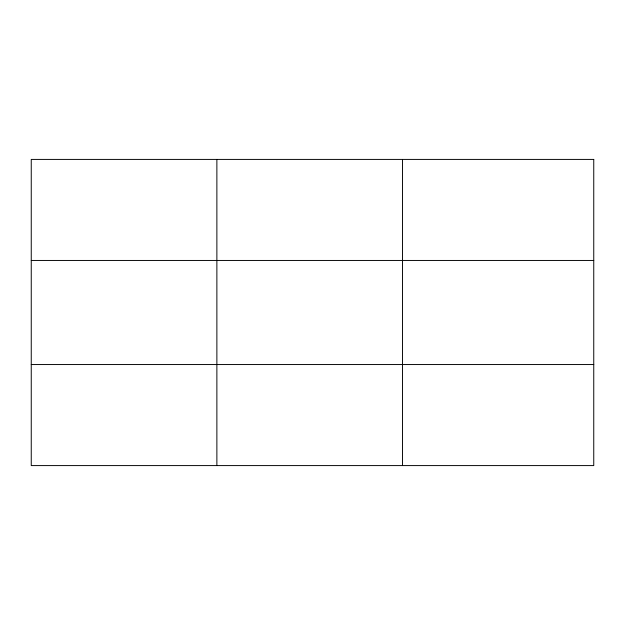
<?xml version="1.0" encoding="UTF-8"?>
<svg xmlns="http://www.w3.org/2000/svg" width="625" height="625" viewBox="0 0 625 625"><rect width="100%" height="100%" fill="white"/><g stroke="black" fill="none" stroke-linecap="round" stroke-linejoin="round"><path stroke-width="0.94" d="M216.875 465.586L216.875 159.414M402.5 465.586L402.5 159.414M31.25 260.453L593.75 260.453M31.25 364.547L593.75 364.547M593.75 159.414L593.75 465.586L31.25 465.586L31.25 159.414L593.75 159.414"/></g></svg>
